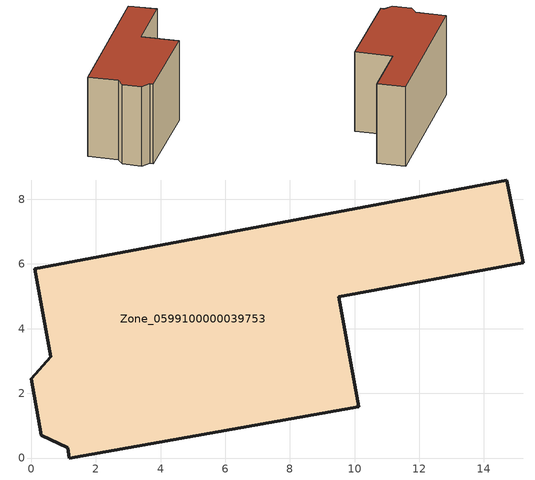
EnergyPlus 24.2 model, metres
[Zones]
Zone_0599100000039753
 floor ground (C_G): 0.11,5.85 14.7,8.59 15.22,6.04 9.51,4.98 10.13,1.58 1.18,0 1.13,0.32 0.31,0.71 0,2.45 0.6,3.13 z0
 wall outside (C_F): 14.7,8.59 0.11,5.85 0.6,3.13 0,2.45 0.31,0.71 1.13,0.32 1.18,0 10.13,1.58 9.51,4.98 15.22,6.04 14.7,8.59 z0:7.7
 roof outside (C_R): 0.11,5.85 0.6,3.13 0,2.45 0.31,0.71 1.13,0.32 1.18,0 10.13,1.58 9.51,4.98 15.22,6.04 14.7,8.59 z7.7
[BUILDING]
Pand.0599100000039753: North Axis=0; Terrain=City; Loads Convergence Tolerance Value=0.04; Temperature Convergence Tolerance Value=0.4; Solar Distribution=FullExterior; Maximum Number of Warmup Days=25; Minimum Number of Warmup Days=1
[Site:Location]
Rotterdam.The.Hague.AP_ZH_NLD Design_Conditions: Latitude=51.96; Longitude=4.45; Time Zone=1; Elevation=-4.5
[SITE:GROUNDTEMPERATURE:BUILDINGSURFACE]
18, 18, 18, 18, 18, 18, 18, 18, 18, 18, 18, 18
[MATERIAL] Thermal Absorptance=0.9; Solar Absorptance=0.7; Visible Absorptance=0.7
Name | Roughness | Thickness | Conductivity | Density | Specific Heat
G.TI.1946 | MediumSmooth | 0.15 | 1 | 540 | 1210
F.TI.1946 | Rough | 0.3 | 0.857143 | 1920 | 840
R.TI.1946 | MediumRough | 0.2 | 0.1 | 1500 | 1000
[CONSTRUCTION]
C_G: G.TI.1946
C_F: F.TI.1946
C_R: R.TI.1946
[ZONE]
Zone_0599100000039753: Type=1; Multiplier=1; Ceiling Height=Autocalculate; Volume=Autocalculate; Floor Area=autocalculate; Part of Total Floor Area=Yes
[ZONEINFILTRATION:DESIGNFLOWRATE]
Infil_Zone_0599100000039753: Zone or ZoneList or Space or SpaceList=Zone_0599100000039753; Schedule=AlwaysOn; Design Flow Rate Calculation Method=Flow/Area; Flow Rate per Floor Area=0.003; Constant Term Coefficient=1; Temperature Term Coefficient=0; Velocity Term Coefficient=0; Velocity Squared Term Coefficient=0
[HVACTEMPLATE:ZONE:IDEALLOADSAIRSYSTEM]
Zone_0599100000039753: Maximum Heating Supply Air Temperature=50; Minimum Cooling Supply Air Temperature=13; Maximum Heating Supply Air Humidity Ratio=0.0156; Minimum Cooling Supply Air Humidity Ratio=0.0077; Heating Limit=NoLimit; Cooling Limit=NoLimit; Dehumidification Control Type=ConstantSensibleHeatRatio; Cooling Sensible Heat Ratio=0.7; Dehumidification Setpoint=60; Humidification Control Type=None; Humidification Setpoint=30; Outdoor Air Method=None; Outdoor Air Flow Rate per Person=0.00944; Outdoor Air Flow Rate per Zone Floor Area=0; Outdoor Air Flow Rate per Zone=0; Demand Controlled Ventilation Type=None; Outdoor Air Economizer Type=NoEconomizer; Heat Recovery Type=None; Sensible Heat Recovery Effectiveness=0.7; Latent Heat Recovery Effectiveness=0.65
[ZONECONTROL:THERMOSTAT]
ThermostatControl_Zone_0599100000039753: Zone or ZoneList=Zone_0599100000039753; Control Type Schedule=DualSetpointControlType; Control 1=Thermostat_Zone_0599100000039753; Temperature Difference Between Cutout And Setpoint=0
[THERMOSTATSETPOINT:DUALSETPOINT]
Thermostat_Zone_0599100000039753: Heating Setpoint Temperature Schedule=HeatingSetpoint_Zone_0599100000039753; Cooling Setpoint Temperature Schedule=CoolingSetpoint_Zone_0599100000039753
[SCHEDULE:COMPACT]
HeatingSetpoint_Zone_0599100000039753: Through: 12/31, For: AllDays, Until: 24:00, 21
CoolingSetpoint_Zone_0599100000039753: Through: 12/31, For: AllDays, Until: 24:00, 24
DualSetpointControlType: Through: 12/31, For: AllDays, Until: 24:00, 4
AlwaysOn: Through: 12/31, For: AllDays, Until: 24:00, 1
